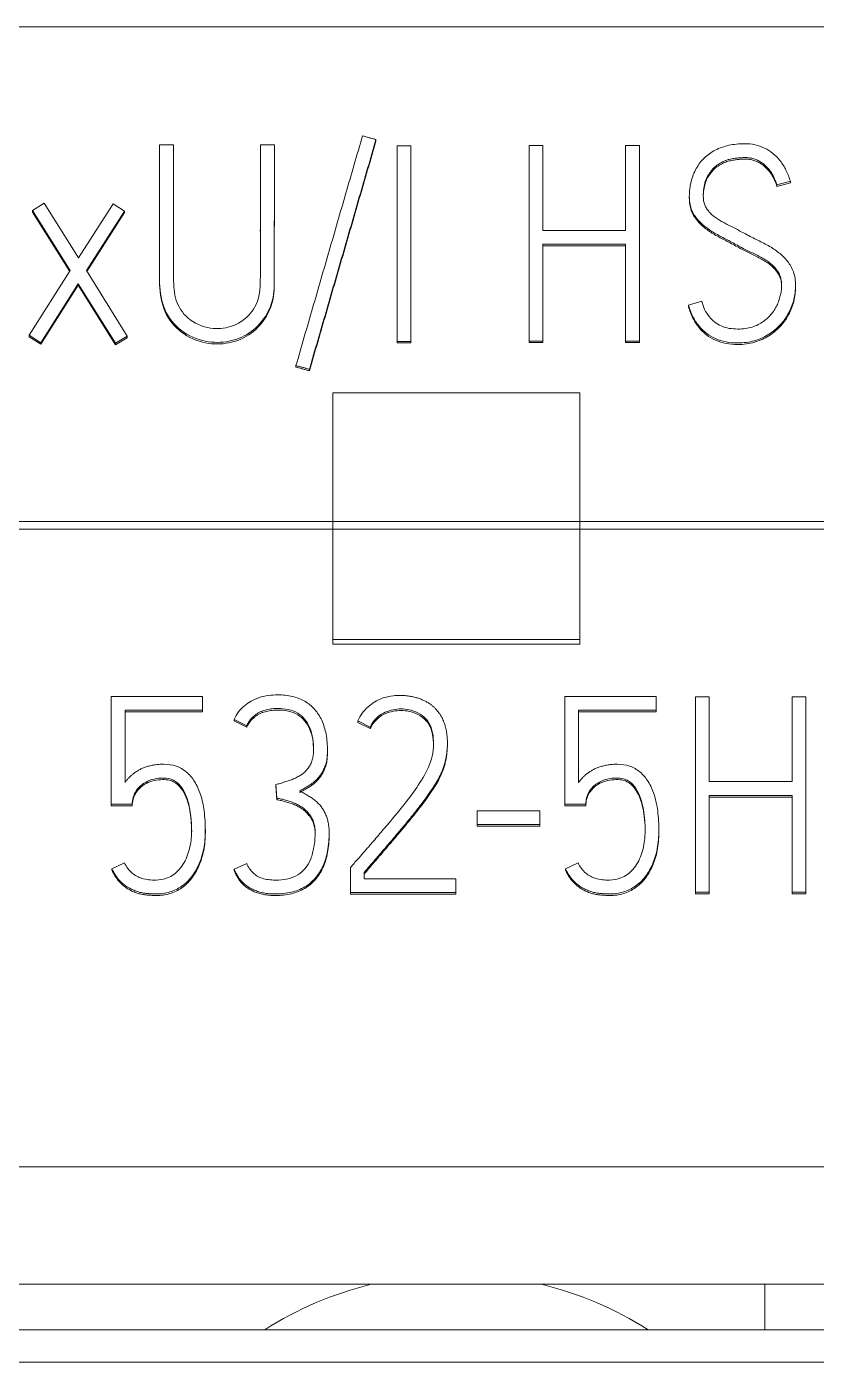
# Model space of a CAD drawing. Header units: millimetres. Extents: x 4134 to 7422, y 1400 to 3585.
# Drawn here: x 6156.97 to 6163.36, y 3361.97 to 3372.78 of the extents above; entities that cross this region are included whole.
import ezdxf

# ---------------------------------------------------------------- set-up
doc = ezdxf.new("R2010")
doc.units = ezdxf.units.MM
doc.layers.add('000-PI-Oprema', color=30, linetype='Continuous', lineweight=5)
doc.layers.add('004-PI-DIN Šina', color=3, linetype='Continuous')

# ---------------------------------------------------------------- blocks, each defined once
blk = doc.blocks.new('S7-1500 AQ HF - 6ES7532-5HF00-0AB0')
at = {"layer": '000-PI-Oprema', "color": 0, "linetype": 'ByBlock', "lineweight": 0}
for p, q in [((29.8, 147), (5, 147)), ((11.812, 146.042), (11.812, 146.029)), ((12.748, 146.086), (12.748, 146.073)), ((13.989, 146.037), (13.989, 144.454)), ((14.099, 146.037), (13.989, 146.037)), ((14.099, 145.35), (14.099, 146.037)), ((14.883, 146.037), (14.77, 146.037)), ((14.77, 146.037), (14.77, 145.35)), ((14.883, 144.454), (14.883, 146.037)), ((11.812, 145.808), (11.812, 145.786)), ((15.997, 145.718), (16.106, 145.749)), ((15.997, 145.705), (16.106, 145.736)), ((15.997, 145.718), (15.997, 145.705)), ((16.106, 145.749), (16.106, 145.736)), ((10.061, 145.57), (9.965, 145.511)), ((10.338, 145.128), (10.061, 145.57)), ((10.618, 145.566), (10.338, 145.128)), ((10.711, 145.507), (10.618, 145.566)), ((11.812, 145.602), (11.812, 145.615)), ((15.287, 145.629), (15.287, 145.616)), ((9.965, 145.511), (10.271, 145.025)), ((9.965, 145.511), (9.965, 145.498)), ((9.965, 145.498), (10.267, 145.018)), ((10.402, 145.025), (10.711, 145.507)), ((10.406, 145.018), (10.711, 145.494)), ((10.711, 145.507), (10.711, 145.494)), ((10.995, 145.417), (10.995, 145.404)), ((11.811, 145.356), (11.811, 145.344)), ((14.77, 145.35), (14.099, 145.35)), ((14.099, 144.454), (14.099, 145.238)), ((14.099, 145.238), (14.77, 145.238)), ((14.099, 145.225), (14.77, 145.225)), ((14.77, 145.238), (14.77, 144.454)), ((10.271, 145.025), (9.939, 144.501)), ((10.733, 144.494), (10.402, 145.025)), ((10.034, 144.441), (10.336, 144.919)), ((10.336, 144.919), (10.336, 144.906)), ((10.336, 144.919), (10.638, 144.437)), ((10.993, 144.997), (10.993, 144.985)), ((10.034, 144.429), (10.336, 144.906)), ((10.336, 144.906), (10.638, 144.424)), ((16.148, 144.891), (16.148, 144.903)), ((15.389, 144.776), (15.28, 144.745)), ((15.28, 144.745), (15.28, 144.732)), ((9.939, 144.501), (10.034, 144.441)), ((9.939, 144.501), (9.939, 144.488)), ((9.939, 144.488), (10.034, 144.429)), ((10.638, 144.437), (10.733, 144.494)), ((10.733, 144.494), (10.733, 144.481)), ((10.034, 144.441), (10.034, 144.429)), ((10.638, 144.424), (10.733, 144.481)), ((10.638, 144.437), (10.638, 144.424)), ((12.919, 144.452), (12.919, 144.44)), ((13.03, 144.452), (13.03, 144.44)), ((13.989, 144.454), (13.989, 144.442)), ((13.989, 144.454), (14.099, 144.454)), ((13.989, 144.442), (14.099, 144.442)), ((14.099, 144.454), (14.099, 144.442)), ((14.77, 144.454), (14.77, 144.442)), ((14.77, 144.454), (14.883, 144.454)), ((14.77, 144.442), (14.883, 144.442)), ((14.883, 144.454), (14.883, 144.442)), ((12.1, 144.256), (12.1, 144.244)), ((12.209, 144.226), (12.209, 144.213)), ((12.4, 144.036), (12.4, 142.037)), ((14.4, 144.036), (12.4, 144.036)), ((14.4, 142.037), (14.4, 144.036)), ((12.4, 142.037), (12.4, 141.999)), ((12.4, 142.037), (14.4, 142.037)), ((12.4, 141.999), (14.4, 141.999)), ((14.4, 142.037), (14.4, 141.999)), ((10.604, 141.576), (11.343, 141.576)), ((10.604, 140.704), (10.604, 141.576)), ((11.343, 141.576), (11.343, 141.466)), ((14.279, 141.576), (15.018, 141.576)), ((14.279, 140.704), (14.279, 141.576)), ((15.018, 141.576), (15.018, 141.466)), ((15.338, 141.574), (15.338, 139.991)), ((15.449, 141.574), (15.338, 141.574)), ((15.449, 140.887), (15.449, 141.574)), ((16.232, 141.574), (16.119, 141.574)), ((16.119, 141.574), (16.119, 140.887)), ((16.232, 139.991), (16.232, 141.574)), ((10.715, 141.466), (10.715, 140.88)), ((11.343, 141.466), (10.715, 141.466)), ((11.343, 141.466), (11.343, 141.453)), ((14.39, 141.466), (14.39, 140.88)), ((15.018, 141.466), (14.39, 141.466)), ((15.018, 141.466), (15.018, 141.453)), ((11.343, 141.453), (10.715, 141.453)), ((11.599, 141.391), (11.599, 141.378)), ((11.599, 141.391), (11.701, 141.34)), ((11.599, 141.378), (11.701, 141.328)), ((12.602, 141.38), (12.602, 141.367)), ((12.701, 141.329), (12.602, 141.38)), ((12.701, 141.317), (12.602, 141.367)), ((15.018, 141.453), (14.39, 141.453)), ((11.701, 141.34), (11.701, 141.328)), ((12.701, 141.329), (12.701, 141.317)), ((12.355, 141.13), (12.355, 141.151)), ((13.327, 141.188), (13.327, 141.2)), ((11.938, 140.863), (11.938, 140.85)), ((11.938, 140.863), (11.945, 140.753)), ((11.938, 140.85), (11.945, 140.74)), ((16.119, 140.887), (15.449, 140.887)), ((10.604, 140.704), (10.604, 140.691)), ((10.773, 140.704), (10.604, 140.704)), ((10.773, 140.704), (10.773, 140.691)), ((11.945, 140.753), (11.945, 140.74)), ((14.279, 140.704), (14.279, 140.691)), ((14.448, 140.704), (14.279, 140.704)), ((14.448, 140.704), (14.448, 140.691)), ((15.449, 139.991), (15.449, 140.775)), ((15.449, 140.775), (16.119, 140.775)), ((15.449, 140.762), (16.119, 140.762)), ((16.119, 140.775), (16.119, 139.991)), ((10.773, 140.691), (10.604, 140.691)), ((14.075, 140.651), (13.569, 140.651)), ((13.569, 140.651), (13.569, 140.539)), ((14.075, 140.539), (14.075, 140.651)), ((14.448, 140.691), (14.279, 140.691)), ((11.366, 140.486), (11.366, 140.499)), ((13.569, 140.539), (14.075, 140.539)), ((13.569, 140.539), (13.569, 140.526)), ((13.569, 140.526), (14.075, 140.526)), ((14.075, 140.539), (14.075, 140.526)), ((15.04, 140.486), (15.04, 140.499)), ((12.369, 140.444), (12.369, 140.465)), ((10.609, 140.182), (10.711, 140.229)), ((10.609, 140.182), (10.609, 140.17)), ((11.701, 140.224), (11.599, 140.178)), ((11.599, 140.178), (11.599, 140.165)), ((12.542, 139.989), (12.542, 140.191)), ((14.284, 140.182), (14.386, 140.229)), ((14.284, 140.182), (14.284, 140.17)), ((12.653, 140.152), (12.653, 140.099)), ((12.653, 140.099), (13.394, 140.099)), ((13.394, 140.099), (13.394, 139.989)), ((12.542, 139.989), (12.542, 139.976)), ((13.394, 139.989), (12.542, 139.989)), ((13.394, 139.976), (12.542, 139.976)), ((13.394, 139.989), (13.394, 139.976)), ((15.338, 139.991), (15.338, 139.978)), ((15.338, 139.991), (15.449, 139.991)), ((15.338, 139.978), (15.449, 139.978)), ((15.449, 139.991), (15.449, 139.978)), ((16.119, 139.991), (16.119, 139.978)), ((16.119, 139.991), (16.232, 139.991)), ((16.119, 139.978), (16.232, 139.978)), ((16.232, 139.991), (16.232, 139.978)), ((29.8, 136.817), (5, 136.817)), ((15.9, 136.817), (15.9, 136.449)), ((29.9, 136.449), (4.9, 136.449)), ((29.9, 136.185), (4.9, 136.185))]:
    blk.add_line(p, q, dxfattribs=at)
for start, end in [(103.753, 122.3801), (57.6199, 76.247)]:
    blk.add_arc((13.4, 134), 2.9, start, end, dxfattribs=at)
for points in [[(12.639, 146.116), (12.1, 144.256)], [(12.748, 146.086), (12.639, 146.116)], [(11.108, 146.042), (10.995, 146.042)], [(11.925, 146.042), (11.812, 146.042)], [(12.209, 144.226), (12.748, 146.086)], [(12.209, 144.213), (12.748, 146.073)], [(12.919, 144.452), (12.919, 146.035)], [(12.919, 146.035), (13.03, 146.035)], [(13.03, 146.035), (13.03, 144.452)], [(13.03, 144.452), (12.919, 144.452)], [(13.03, 144.44), (12.919, 144.44)], [(12.1, 144.256), (12.209, 144.226)], [(12.1, 144.244), (12.209, 144.213)]]:
    blk.add_open_spline(points, degree=1, dxfattribs=at)
for points, knots in [([(10.995, 146.042), (10.995, 145.971), (10.995, 145.815), (10.995, 145.575), (10.994, 145.337), (10.996, 145.12), (10.989, 144.914), (11.019, 144.701), (11.162, 144.526), (11.357, 144.44), (11.554, 144.441), (11.73, 144.51), (11.852, 144.635), (11.923, 144.797), (11.925, 144.987), (11.924, 145.218), (11.925, 145.489), (11.925, 145.753), (11.925, 145.94), (11.925, 146.026), (11.925, 146.042)], [0, 0, 0, 0, 0.056588, 0.12618, 0.193845, 0.248988, 0.301001, 0.361119, 0.417663, 0.475034, 0.525525, 0.571601, 0.623134, 0.662261, 0.7114, 0.774249, 0.84962, 0.929927, 0.98784, 1, 1, 1, 1]), ([(11.812, 146.042), (11.812, 145.999), (11.812, 145.9), (11.812, 145.732), (11.812, 145.511), (11.811, 145.254), (11.813, 144.999), (11.808, 144.778), (11.704, 144.633), (11.565, 144.56), (11.393, 144.546), (11.219, 144.621), (11.113, 144.783), (11.107, 144.954), (11.108, 145.131), (11.108, 145.338), (11.108, 145.592), (11.108, 145.834), (11.108, 145.987), (11.108, 146.042)], [0, 0, 0, 0, 0.037912, 0.088194, 0.15005, 0.235584, 0.316728, 0.37904, 0.427403, 0.467304, 0.515197, 0.575318, 0.625401, 0.679015, 0.724908, 0.783705, 0.863784, 0.951314, 1, 1, 1, 1]), ([(16.106, 145.749), (16.096, 145.779), (16.074, 145.837), (16.027, 145.914), (15.967, 145.975), (15.898, 146.02), (15.819, 146.047), (15.741, 146.054), (15.67, 146.05), (15.608, 146.041), (15.55, 146.024), (15.497, 146.002), (15.45, 145.973), (15.408, 145.938), (15.372, 145.898), (15.342, 145.852), (15.318, 145.802), (15.3, 145.746), (15.289, 145.687), (15.286, 145.629), (15.289, 145.574), (15.3, 145.526), (15.32, 145.484), (15.346, 145.447), (15.376, 145.413), (15.411, 145.383), (15.45, 145.354), (15.492, 145.328), (15.537, 145.304), (15.583, 145.28), (15.63, 145.255), (15.676, 145.23), (15.722, 145.205), (15.766, 145.183), (15.81, 145.163), (15.851, 145.143), (15.889, 145.121), (15.925, 145.098), (15.956, 145.074), (15.983, 145.047), (16.006, 145.017), (16.023, 144.984), (16.033, 144.945), (16.035, 144.906), (16.033, 144.868), (16.027, 144.83), (16.016, 144.791), (16.001, 144.751), (15.981, 144.712), (15.955, 144.676), (15.924, 144.642), (15.887, 144.612), (15.845, 144.586), (15.796, 144.565), (15.74, 144.554), (15.655, 144.549), (15.545, 144.564), (15.438, 144.649), (15.398, 144.731), (15.389, 144.776)], [0, 0, 0, 0, 0.029502, 0.056552, 0.082213, 0.107035, 0.131706, 0.157625, 0.177725, 0.196768, 0.215008, 0.232485, 0.249262, 0.265692, 0.282067, 0.298646, 0.315747, 0.333416, 0.35172, 0.370963, 0.387214, 0.402039, 0.415923, 0.429557, 0.443355, 0.457518, 0.472137, 0.48722, 0.502837, 0.518847, 0.535063, 0.551489, 0.567151, 0.582304, 0.596956, 0.611001, 0.624363, 0.637091, 0.649186, 0.660727, 0.671894, 0.683121, 0.695107, 0.708316, 0.719066, 0.730707, 0.743348, 0.756492, 0.769735, 0.783289, 0.797204, 0.811603, 0.826753, 0.842746, 0.859925, 0.878764, 0.920226, 0.957605, 1, 1, 1, 1]), ([(15.28, 144.745), (15.289, 144.714), (15.312, 144.654), (15.361, 144.576), (15.424, 144.515), (15.499, 144.47), (15.586, 144.444), (15.671, 144.437), (15.749, 144.442), (15.815, 144.455), (15.876, 144.478), (15.931, 144.508), (15.981, 144.544), (16.024, 144.584), (16.061, 144.63), (16.092, 144.68), (16.117, 144.734), (16.135, 144.789), (16.145, 144.846), (16.149, 144.904), (16.145, 144.961), (16.133, 145.014), (16.111, 145.06), (16.083, 145.101), (16.051, 145.138), (16.013, 145.171), (15.971, 145.2), (15.926, 145.228), (15.878, 145.253), (15.829, 145.277), (15.779, 145.302), (15.732, 145.327), (15.687, 145.351), (15.645, 145.373), (15.605, 145.393), (15.566, 145.413), (15.531, 145.433), (15.499, 145.454), (15.47, 145.476), (15.446, 145.501), (15.426, 145.527), (15.41, 145.557), (15.402, 145.59), (15.399, 145.635), (15.402, 145.689), (15.414, 145.746), (15.436, 145.794), (15.463, 145.832), (15.493, 145.865), (15.528, 145.89), (15.564, 145.91), (15.601, 145.924), (15.639, 145.932), (15.674, 145.936), (15.706, 145.939), (15.739, 145.941), (15.774, 145.939), (15.81, 145.931), (15.843, 145.918), (15.871, 145.901), (15.897, 145.882), (15.919, 145.86), (15.939, 145.837), (15.956, 145.813), (15.969, 145.788), (15.98, 145.763), (15.99, 145.74), (15.995, 145.725), (15.997, 145.718)], [0, 0, 0, 0, 0.030216, 0.057834, 0.084112, 0.110126, 0.13699, 0.166062, 0.187444, 0.207786, 0.227532, 0.246694, 0.265147, 0.28321, 0.301078, 0.318906, 0.33698, 0.354995, 0.372624, 0.390132, 0.408102, 0.424528, 0.439934, 0.454952, 0.469937, 0.485134, 0.500714, 0.516729, 0.533253, 0.550073, 0.566929, 0.583824, 0.598837, 0.613277, 0.627146, 0.64033, 0.652736, 0.664395, 0.675364, 0.685785, 0.695827, 0.705789, 0.716159, 0.727332, 0.74751, 0.765141, 0.780786, 0.795151, 0.808601, 0.821478, 0.833928, 0.845962, 0.857807, 0.868933, 0.878649, 0.88698, 0.899043, 0.910208, 0.920757, 0.930874, 0.940594, 0.950061, 0.959303, 0.96829, 0.9771, 0.985473, 0.993098, 1, 1, 1, 1]), ([(15.4, 145.621), (15.4, 145.64), (15.403, 145.678), (15.414, 145.733), (15.436, 145.781), (15.463, 145.82), (15.493, 145.852), (15.528, 145.878), (15.564, 145.897), (15.601, 145.911), (15.639, 145.919), (15.674, 145.924), (15.706, 145.927), (15.739, 145.928), (15.774, 145.926), (15.81, 145.919), (15.843, 145.905), (15.871, 145.889), (15.897, 145.869), (15.919, 145.848), (15.939, 145.824), (15.956, 145.8), (15.969, 145.775), (15.98, 145.751), (15.99, 145.727), (15.995, 145.712), (15.997, 145.705)], [0, 0, 0, 0, 0.065823, 0.131059, 0.188942, 0.242091, 0.291852, 0.339495, 0.385558, 0.430084, 0.473906, 0.515072, 0.551021, 0.581842, 0.626473, 0.667782, 0.706813, 0.744244, 0.780205, 0.815232, 0.849428, 0.882676, 0.915274, 0.946254, 0.974465, 1, 1, 1, 1]), ([(10.993, 144.985), (10.993, 144.96), (10.995, 144.861), (11.019, 144.688), (11.162, 144.513), (11.357, 144.427), (11.554, 144.428), (11.73, 144.497), (11.852, 144.623), (11.923, 144.785), (11.925, 144.974), (11.924, 145.205), (11.925, 145.414), (11.925, 145.544), (11.925, 145.581)], [0, 0, 0, 0, 0.033223, 0.13371, 0.228223, 0.324119, 0.408514, 0.48553, 0.571667, 0.637068, 0.719204, 0.824256, 0.950238, 1, 1, 1, 1]), ([(15.287, 145.622), (15.287, 145.619), (15.287, 145.598), (15.289, 145.561), (15.3, 145.513), (15.32, 145.472), (15.346, 145.435), (15.376, 145.401), (15.411, 145.37), (15.45, 145.342), (15.492, 145.315), (15.537, 145.291), (15.583, 145.268), (15.63, 145.243), (15.676, 145.217), (15.722, 145.193), (15.766, 145.17), (15.81, 145.15), (15.851, 145.13), (15.889, 145.108), (15.925, 145.085), (15.956, 145.061), (15.983, 145.034), (16.006, 145.005), (16.023, 144.971), (16.033, 144.933), (16.035, 144.906), (16.035, 144.893)], [0, 0, 0, 0, 0.008262, 0.056111, 0.099761, 0.14064, 0.180782, 0.221408, 0.263107, 0.306149, 0.350557, 0.396538, 0.443676, 0.491422, 0.539784, 0.585899, 0.630514, 0.673652, 0.715005, 0.754346, 0.79182, 0.827432, 0.861414, 0.894293, 0.927346, 0.962637, 1, 1, 1, 1]), ([(15.28, 144.732), (15.289, 144.701), (15.312, 144.642), (15.361, 144.564), (15.424, 144.502), (15.499, 144.458), (15.586, 144.431), (15.671, 144.424), (15.749, 144.429), (15.815, 144.443), (15.876, 144.466), (15.931, 144.495), (15.981, 144.531), (16.024, 144.572), (16.061, 144.617), (16.092, 144.667), (16.117, 144.721), (16.135, 144.777), (16.145, 144.834), (16.148, 144.872), (16.148, 144.892), (16.148, 144.892)], [0, 0, 0, 0, 0.077352, 0.148056, 0.215328, 0.281923, 0.350695, 0.425118, 0.479856, 0.531932, 0.582482, 0.631538, 0.678776, 0.725017, 0.770759, 0.816399, 0.862669, 0.908787, 0.953917, 0.998739, 1, 1, 1, 1]), ([(12.129, 140.812), (12.138, 140.816), (12.156, 140.826), (12.182, 140.841), (12.209, 140.857), (12.235, 140.875), (12.26, 140.896), (12.283, 140.92), (12.304, 140.946), (12.321, 140.976), (12.336, 141.01), (12.348, 141.048), (12.354, 141.091), (12.357, 141.166), (12.349, 141.267), (12.315, 141.382), (12.256, 141.475), (12.173, 141.543), (12.069, 141.582), (11.942, 141.594), (11.804, 141.578), (11.675, 141.507), (11.618, 141.434), (11.599, 141.391)], [0, 0, 0, 0, 0.019459, 0.039301, 0.05955, 0.080105, 0.100989, 0.122386, 0.144292, 0.16684, 0.190353, 0.215738, 0.244087, 0.27581, 0.363621, 0.439823, 0.508996, 0.575574, 0.644592, 0.722009, 0.822031, 0.909956, 1, 1, 1, 1]), ([(12.602, 141.38), (12.621, 141.423), (12.677, 141.498), (12.799, 141.572), (12.907, 141.586), (12.983, 141.584), (13.022, 141.579), (13.058, 141.572), (13.091, 141.562), (13.121, 141.551), (13.148, 141.539), (13.173, 141.525), (13.195, 141.51), (13.214, 141.494), (13.231, 141.477), (13.245, 141.46), (13.263, 141.438), (13.282, 141.408), (13.3, 141.369), (13.312, 141.328), (13.321, 141.286), (13.326, 141.244), (13.328, 141.203), (13.326, 141.164), (13.323, 141.126), (13.318, 141.09), (13.31, 141.054), (13.301, 141.02), (13.287, 140.981), (13.268, 140.935), (13.238, 140.88), (13.201, 140.822), (13.157, 140.76), (13.108, 140.694), (13.053, 140.624), (12.994, 140.552), (12.931, 140.476), (12.864, 140.398), (12.795, 140.318), (12.724, 140.235), (12.677, 140.18), (12.653, 140.152)], [0, 0, 0, 0, 0.061339, 0.118477, 0.180647, 0.199061, 0.216082, 0.231833, 0.246526, 0.260308, 0.273254, 0.285426, 0.29689, 0.307753, 0.31802, 0.327627, 0.336606, 0.355189, 0.37361, 0.392165, 0.410785, 0.42927, 0.447741, 0.464235, 0.480574, 0.496814, 0.51268, 0.527892, 0.542508, 0.566365, 0.593275, 0.623397, 0.656474, 0.692185, 0.730563, 0.771282, 0.814001, 0.858722, 0.904903, 0.951996, 1, 1, 1, 1]), ([(11.701, 141.34), (11.705, 141.35), (11.715, 141.367), (11.733, 141.392), (11.752, 141.412), (11.773, 141.429), (11.794, 141.443), (11.816, 141.454), (11.838, 141.462), (11.861, 141.469), (11.885, 141.474), (11.908, 141.477), (11.931, 141.479), (12.001, 141.48), (12.12, 141.461), (12.232, 141.319), (12.245, 141.186), (12.24, 141.094), (12.231, 141.053), (12.216, 141.019), (12.195, 140.99), (12.171, 140.964), (12.144, 140.942), (12.113, 140.924), (12.081, 140.908), (12.046, 140.895), (12.01, 140.884), (11.974, 140.873), (11.95, 140.866), (11.938, 140.863)], [0, 0, 0, 0, 0.025161, 0.048595, 0.070641, 0.091589, 0.111603, 0.13094, 0.14993, 0.168791, 0.187661, 0.206323, 0.224495, 0.242226, 0.372375, 0.490579, 0.643633, 0.679942, 0.712328, 0.741834, 0.769901, 0.797396, 0.824894, 0.852838, 0.881452, 0.911007, 0.940973, 0.970636, 1, 1, 1, 1]), ([(11.701, 141.328), (11.705, 141.337), (11.715, 141.355), (11.733, 141.379), (11.752, 141.399), (11.773, 141.416), (11.794, 141.43), (11.816, 141.441), (11.838, 141.45), (11.861, 141.456), (11.885, 141.461), (11.908, 141.464), (11.931, 141.466), (12.001, 141.468), (12.12, 141.448), (12.229, 141.311), (12.242, 141.2), (12.242, 141.141)], [0, 0, 0, 0, 0.039855, 0.076975, 0.111896, 0.145077, 0.176779, 0.207409, 0.237489, 0.267365, 0.297255, 0.326816, 0.355601, 0.383686, 0.589842, 0.777078, 1, 1, 1, 1]), ([(12.542, 140.191), (12.561, 140.214), (12.61, 140.27), (12.686, 140.356), (12.77, 140.454), (12.868, 140.569), (12.98, 140.703), (13.094, 140.858), (13.195, 141.022), (13.226, 141.207), (13.188, 141.39), (13.043, 141.474), (12.902, 141.481), (12.774, 141.435), (12.722, 141.37), (12.701, 141.329)], [0, 0, 0, 0, 0.045359, 0.114131, 0.17535, 0.242134, 0.346278, 0.440872, 0.537641, 0.636505, 0.724648, 0.804409, 0.869967, 0.936574, 1, 1, 1, 1]), ([(13.214, 141.186), (13.214, 141.191), (13.213, 141.256), (13.188, 141.378), (13.043, 141.461), (12.902, 141.468), (12.774, 141.423), (12.722, 141.357), (12.701, 141.317)], [0, 0, 0, 0, 0.023108, 0.259992, 0.474349, 0.650538, 0.829542, 1, 1, 1, 1]), ([(13.327, 141.189), (13.327, 141.189), (13.327, 141.176), (13.326, 141.151), (13.323, 141.114), (13.318, 141.077), (13.31, 141.041), (13.301, 141.007), (13.287, 140.969), (13.268, 140.922), (13.238, 140.868), (13.201, 140.809), (13.157, 140.747), (13.108, 140.681), (13.053, 140.612), (12.994, 140.539), (12.931, 140.464), (12.864, 140.386), (12.795, 140.305), (12.724, 140.223), (12.677, 140.167), (12.653, 140.139)], [0, 0, 0, 0, 0.000351, 0.030208, 0.059783, 0.089178, 0.117897, 0.145433, 0.17189, 0.215074, 0.263783, 0.318309, 0.378181, 0.442821, 0.512289, 0.585996, 0.663321, 0.744272, 0.827864, 0.913107, 1, 1, 1, 1]), ([(10.715, 140.88), (10.72, 140.887), (10.73, 140.899), (10.746, 140.918), (10.764, 140.936), (10.784, 140.953), (10.807, 140.968), (10.831, 140.983), (10.858, 140.996), (10.887, 141.007), (10.919, 141.016), (10.954, 141.023), (10.991, 141.027), (11.05, 141.029), (11.129, 141.019), (11.217, 140.968), (11.285, 140.886), (11.333, 140.777), (11.36, 140.642), (11.367, 140.518), (11.364, 140.416), (11.354, 140.344), (11.337, 140.278), (11.315, 140.218), (11.287, 140.163), (11.255, 140.115), (11.218, 140.073), (11.175, 140.039), (11.129, 140.012), (11.078, 139.992), (11.024, 139.98), (10.98, 139.977), (10.947, 139.978), (10.922, 139.979), (10.894, 139.981), (10.863, 139.984), (10.83, 139.992), (10.796, 140.003), (10.761, 140.018), (10.727, 140.038), (10.693, 140.063), (10.661, 140.096), (10.632, 140.136), (10.616, 140.166), (10.609, 140.182)], [0, 0, 0, 0, 0.010575, 0.021534, 0.032937, 0.044729, 0.056875, 0.069452, 0.0826, 0.096505, 0.111279, 0.126985, 0.143702, 0.161538, 0.205913, 0.248141, 0.293825, 0.346182, 0.40699, 0.478261, 0.512629, 0.544859, 0.575282, 0.604004, 0.631084, 0.6569, 0.681684, 0.705765, 0.729734, 0.753772, 0.778045, 0.803118, 0.812005, 0.822876, 0.835737, 0.849942, 0.864952, 0.880894, 0.897668, 0.915306, 0.934053, 0.954105, 0.975931, 1, 1, 1, 1]), ([(12.129, 140.799), (12.138, 140.804), (12.156, 140.813), (12.182, 140.828), (12.209, 140.844), (12.235, 140.862), (12.26, 140.883), (12.283, 140.907), (12.304, 140.934), (12.321, 140.964), (12.336, 140.997), (12.348, 141.035), (12.354, 141.078), (12.355, 141.109), (12.355, 141.126), (12.355, 141.127)], [0, 0, 0, 0, 0.070239, 0.141859, 0.214947, 0.289138, 0.36452, 0.44175, 0.520823, 0.60221, 0.68708, 0.778706, 0.881031, 0.995537, 1, 1, 1, 1]), ([(14.39, 140.88), (14.395, 140.887), (14.404, 140.899), (14.421, 140.918), (14.439, 140.936), (14.459, 140.953), (14.482, 140.968), (14.506, 140.983), (14.532, 140.996), (14.562, 141.007), (14.594, 141.016), (14.629, 141.023), (14.666, 141.027), (14.725, 141.029), (14.804, 141.019), (14.892, 140.968), (14.96, 140.886), (15.008, 140.777), (15.035, 140.642), (15.042, 140.518), (15.038, 140.416), (15.029, 140.344), (15.012, 140.278), (14.99, 140.218), (14.962, 140.163), (14.93, 140.115), (14.893, 140.073), (14.85, 140.039), (14.804, 140.012), (14.753, 139.992), (14.699, 139.98), (14.655, 139.977), (14.622, 139.978), (14.597, 139.979), (14.569, 139.981), (14.538, 139.984), (14.505, 139.992), (14.47, 140.003), (14.436, 140.018), (14.402, 140.038), (14.368, 140.063), (14.336, 140.096), (14.307, 140.136), (14.291, 140.166), (14.284, 140.182)], [0, 0, 0, 0, 0.010575, 0.021534, 0.032937, 0.044729, 0.056875, 0.069452, 0.0826, 0.096505, 0.111279, 0.126985, 0.143702, 0.161538, 0.205913, 0.248141, 0.293825, 0.346182, 0.40699, 0.478261, 0.512629, 0.544859, 0.575282, 0.604004, 0.631084, 0.6569, 0.681684, 0.705765, 0.729734, 0.753772, 0.778045, 0.803118, 0.812005, 0.822876, 0.835737, 0.849942, 0.864952, 0.880894, 0.897668, 0.915306, 0.934053, 0.954105, 0.975931, 1, 1, 1, 1]), ([(10.711, 140.229), (10.727, 140.195), (10.764, 140.144), (10.858, 140.094), (10.959, 140.086), (11.069, 140.101), (11.166, 140.174), (11.228, 140.292), (11.259, 140.437), (11.252, 140.601), (11.225, 140.767), (11.13, 140.914), (10.978, 140.921), (10.865, 140.884), (10.789, 140.8), (10.774, 140.741), (10.773, 140.704)], [0, 0, 0, 0, 0.059022, 0.110017, 0.175174, 0.228533, 0.294979, 0.374406, 0.452147, 0.547151, 0.653629, 0.744768, 0.81483, 0.893356, 0.941956, 1, 1, 1, 1]), ([(14.386, 140.229), (14.401, 140.195), (14.439, 140.144), (14.533, 140.094), (14.634, 140.086), (14.743, 140.101), (14.841, 140.174), (14.903, 140.292), (14.933, 140.437), (14.927, 140.601), (14.9, 140.767), (14.804, 140.914), (14.653, 140.921), (14.54, 140.884), (14.464, 140.8), (14.449, 140.741), (14.448, 140.704)], [0, 0, 0, 0, 0.059022, 0.110017, 0.175174, 0.228533, 0.294979, 0.374406, 0.452147, 0.547151, 0.653629, 0.744768, 0.81483, 0.893356, 0.941956, 1, 1, 1, 1]), ([(11.255, 140.482), (11.255, 140.515), (11.249, 140.61), (11.225, 140.755), (11.13, 140.902), (10.978, 140.908), (10.865, 140.872), (10.789, 140.787), (10.774, 140.728), (10.773, 140.691)], [0, 0, 0, 0, 0.110862, 0.319923, 0.498869, 0.636431, 0.790612, 0.886035, 1, 1, 1, 1]), ([(11.599, 140.178), (11.602, 140.17), (11.61, 140.154), (11.623, 140.13), (11.638, 140.106), (11.656, 140.082), (11.678, 140.061), (11.703, 140.041), (11.731, 140.023), (11.763, 140.008), (11.799, 139.994), (11.839, 139.984), (11.885, 139.979), (11.96, 139.976), (12.06, 139.985), (12.173, 140.028), (12.262, 140.103), (12.326, 140.205), (12.362, 140.331), (12.37, 140.438), (12.368, 140.515), (12.362, 140.554), (12.353, 140.59), (12.34, 140.624), (12.325, 140.654), (12.306, 140.683), (12.284, 140.708), (12.259, 140.732), (12.23, 140.753), (12.198, 140.773), (12.164, 140.793), (12.141, 140.806), (12.129, 140.812)], [0, 0, 0, 0, 0.016308, 0.03331, 0.051065, 0.069403, 0.088334, 0.108132, 0.128912, 0.150812, 0.174077, 0.199384, 0.227539, 0.258836, 0.339488, 0.411171, 0.480216, 0.552248, 0.632093, 0.724403, 0.750895, 0.775618, 0.798835, 0.820921, 0.842207, 0.86296, 0.883743, 0.90511, 0.927322, 0.95053, 0.974743, 1, 1, 1, 1]), ([(14.93, 140.482), (14.93, 140.515), (14.924, 140.61), (14.9, 140.755), (14.804, 140.902), (14.653, 140.908), (14.54, 140.872), (14.464, 140.787), (14.449, 140.728), (14.448, 140.691)], [0, 0, 0, 0, 0.110862, 0.319923, 0.498869, 0.636431, 0.790612, 0.886035, 1, 1, 1, 1]), ([(11.945, 140.753), (11.957, 140.751), (11.981, 140.746), (12.017, 140.737), (12.052, 140.727), (12.088, 140.713), (12.121, 140.697), (12.153, 140.677), (12.181, 140.654), (12.206, 140.627), (12.228, 140.595), (12.244, 140.56), (12.254, 140.52), (12.257, 140.452), (12.249, 140.363), (12.225, 140.263), (12.181, 140.183), (12.115, 140.127), (12.03, 140.095), (11.948, 140.088), (11.878, 140.092), (11.828, 140.102), (11.786, 140.12), (11.751, 140.147), (11.722, 140.182), (11.707, 140.209), (11.701, 140.224)], [0, 0, 0, 0, 0.02738, 0.055263, 0.083718, 0.112185, 0.140262, 0.168233, 0.196053, 0.223907, 0.252387, 0.281692, 0.312418, 0.345525, 0.437535, 0.514429, 0.579935, 0.641132, 0.706523, 0.782286, 0.825991, 0.863975, 0.897416, 0.929394, 0.963085, 1, 1, 1, 1]), ([(11.945, 140.74), (11.957, 140.738), (11.981, 140.733), (12.017, 140.724), (12.052, 140.714), (12.088, 140.701), (12.121, 140.684), (12.153, 140.665), (12.181, 140.641), (12.206, 140.614), (12.228, 140.583), (12.244, 140.547), (12.254, 140.507), (12.255, 140.475), (12.255, 140.456), (12.255, 140.451)], [0, 0, 0, 0, 0.076955, 0.155321, 0.235296, 0.315307, 0.39422, 0.472835, 0.551025, 0.629313, 0.709358, 0.791722, 0.878079, 0.97113, 1, 1, 1, 1]), ([(11.366, 140.486), (11.366, 140.483), (11.365, 140.455), (11.364, 140.403), (11.354, 140.331), (11.337, 140.265), (11.315, 140.205), (11.287, 140.151), (11.255, 140.102), (11.218, 140.061), (11.175, 140.026), (11.129, 139.999), (11.078, 139.979), (11.024, 139.967), (10.98, 139.965), (10.947, 139.965), (10.922, 139.967), (10.894, 139.968), (10.863, 139.972), (10.83, 139.979), (10.796, 139.99), (10.761, 140.005), (10.727, 140.025), (10.693, 140.051), (10.661, 140.083), (10.632, 140.123), (10.616, 140.154), (10.609, 140.17)], [0, 0, 0, 0, 0.006507, 0.07195, 0.133322, 0.191255, 0.245946, 0.297513, 0.346671, 0.393864, 0.439719, 0.485361, 0.531134, 0.577354, 0.625098, 0.642021, 0.662722, 0.687212, 0.714261, 0.742843, 0.773199, 0.80514, 0.838725, 0.874425, 0.912607, 0.954167, 1, 1, 1, 1]), ([(15.04, 140.486), (15.04, 140.483), (15.04, 140.455), (15.038, 140.403), (15.029, 140.331), (15.012, 140.265), (14.99, 140.205), (14.962, 140.151), (14.93, 140.102), (14.893, 140.061), (14.85, 140.026), (14.804, 139.999), (14.753, 139.979), (14.699, 139.967), (14.655, 139.965), (14.622, 139.965), (14.597, 139.967), (14.569, 139.968), (14.538, 139.972), (14.505, 139.979), (14.47, 139.99), (14.436, 140.005), (14.402, 140.025), (14.368, 140.051), (14.336, 140.083), (14.307, 140.123), (14.291, 140.154), (14.284, 140.17)], [0, 0, 0, 0, 0.006507, 0.07195, 0.133322, 0.191255, 0.245946, 0.297513, 0.346671, 0.393864, 0.439719, 0.485361, 0.531134, 0.577354, 0.625098, 0.642021, 0.662722, 0.687212, 0.714261, 0.742843, 0.773199, 0.80514, 0.838725, 0.874425, 0.912607, 0.954167, 1, 1, 1, 1]), ([(11.599, 140.165), (11.602, 140.157), (11.61, 140.141), (11.623, 140.117), (11.638, 140.093), (11.656, 140.07), (11.678, 140.048), (11.703, 140.028), (11.731, 140.01), (11.763, 139.995), (11.799, 139.982), (11.839, 139.972), (11.885, 139.966), (11.96, 139.963), (12.06, 139.973), (12.173, 140.016), (12.262, 140.09), (12.326, 140.192), (12.361, 140.316), (12.369, 140.405), (12.369, 140.452)], [0, 0, 0, 0, 0.022676, 0.046318, 0.071006, 0.096504, 0.122828, 0.150357, 0.17925, 0.209702, 0.242052, 0.277241, 0.316391, 0.359908, 0.472053, 0.571728, 0.667735, 0.767894, 0.878918, 1, 1, 1, 1])]:
    blk.add_open_spline(points, degree=3, knots=knots, dxfattribs=at)

msp = doc.modelspace()

# ---------------------------------------------------------------- linework, layer by layer
at = {"layer": '004-PI-DIN Šina', "color": 0, "linetype": 'ByBlock', "lineweight": 0}
for p, q in [((6376.048, 3368.778), (6147.048, 3368.778)), ((6376.048, 3368.717), (6147.048, 3368.717)), ((6376.048, 3363.554), (6147.048, 3363.554))]:
    msp.add_line(p, q, dxfattribs=at)

# ---------------------------------------------------------------- block references
at = {"layer": '000-PI-Oprema', "color": 0, "linetype": 'ByBlock', "lineweight": 0}
msp.add_blockref('S7-1500 AQ HF - 6ES7532-5HF00-0AB0', (6147.048, 3225.785), dxfattribs=at)

doc.saveas('drawing.dxf')
